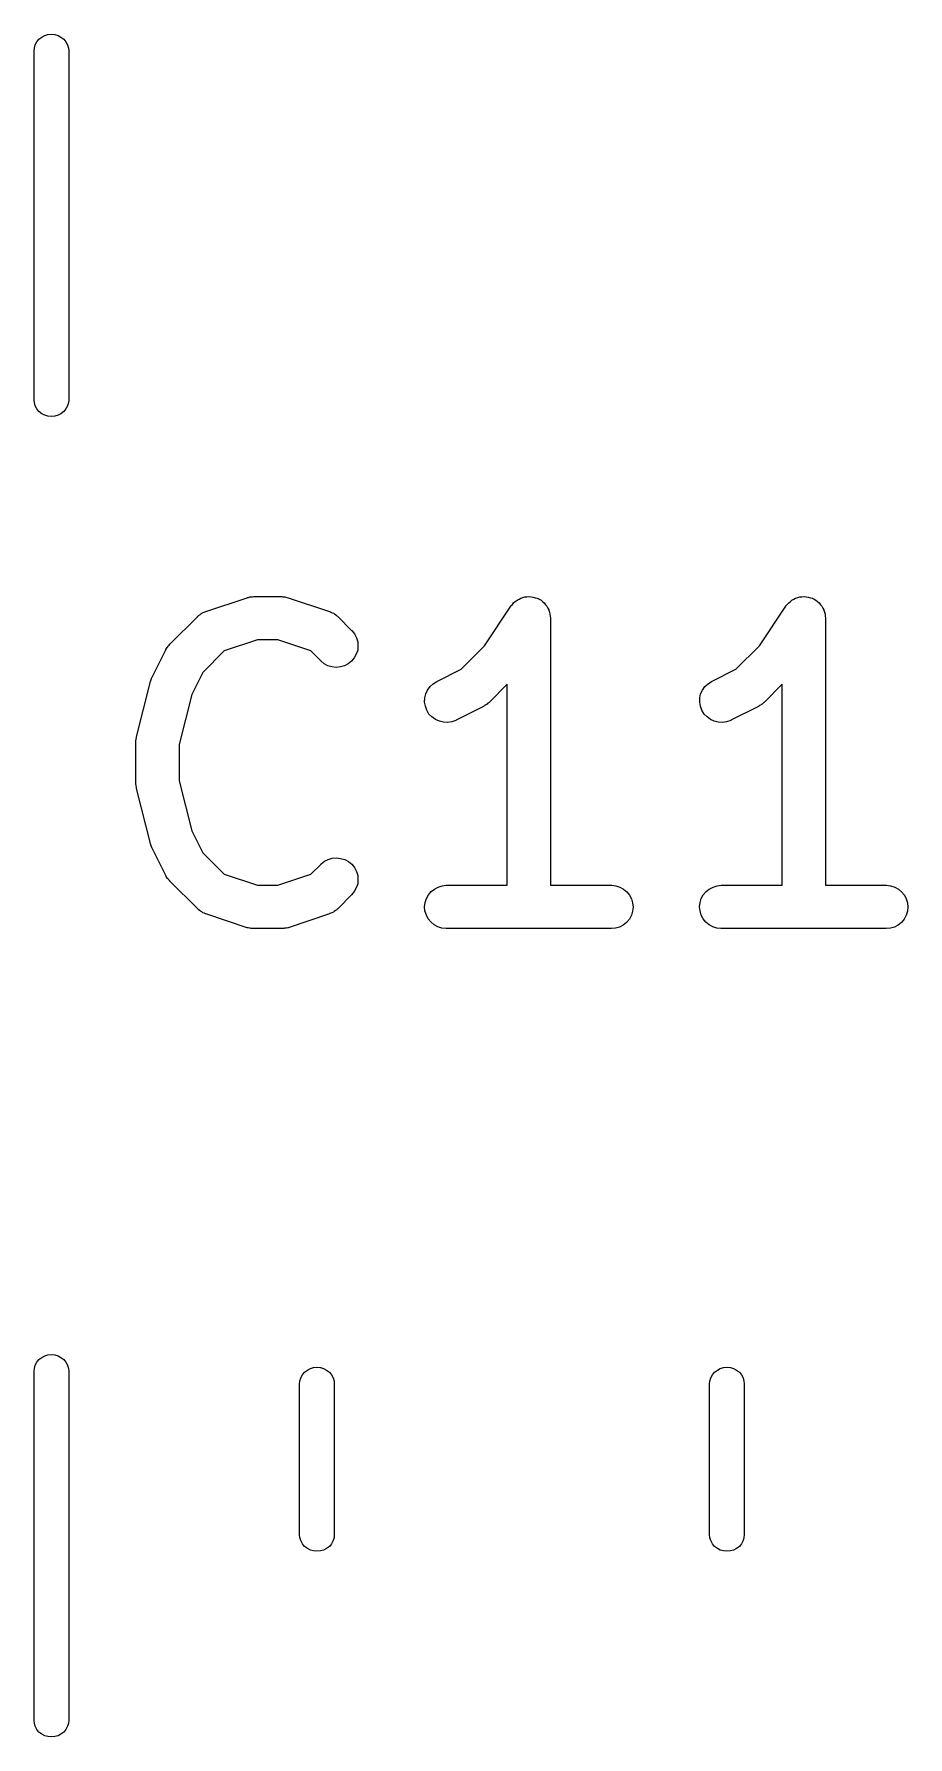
# Model space of a CAD drawing. Extents: x 122.8 to 186.2, y -119.4 to -70.3.
# Drawn here: x 182.97 to 186, y -103.66 to -97.76 of the extents above; entities that cross this region are included whole.
import ezdxf

# ---------------------------------------------------------------- set-up
doc = ezdxf.new("R2010")
doc.units = 0
doc.layers.add('BLACK', color=7, linetype='CONTINUOUS')

msp = doc.modelspace()

# ---------------------------------------------------------------- linework, layer by layer
at = {"layer": 'BLACK', "linetype": 'CONTINUOUS'}
for p, q in [((183.005, -97.7642), (183.016, -97.7608)), ((183.016, -97.7608), (183.028, -97.7596)), ((183.028, -97.7596), (183.04, -97.7608)), ((183.04, -97.7608), (183.051, -97.7642)), ((182.968, -97.817), (182.969, -97.8082)), ((182.968, -99.027), (182.968, -97.817)), ((182.969, -97.8082), (182.972, -97.7969)), ((182.972, -97.7969), (182.978, -97.7864)), ((182.978, -97.7864), (182.985, -97.7773)), ((182.985, -97.7773), (182.995, -97.7698)), ((182.995, -97.7698), (183.005, -97.7642)), ((183.051, -97.7642), (183.061, -97.7698)), ((183.061, -97.7698), (183.071, -97.7773)), ((183.071, -97.7773), (183.078, -97.7864)), ((183.078, -97.7864), (183.084, -97.7969)), ((183.084, -97.7969), (183.087, -97.8082)), ((183.087, -97.8082), (183.088, -97.817)), ((183.088, -97.817), (183.088, -99.027)), ((182.969, -99.0358), (182.968, -99.027)), ((182.972, -99.0471), (182.969, -99.0358)), ((182.978, -99.0576), (182.972, -99.0471)), ((182.985, -99.0667), (182.978, -99.0576)), ((183.078, -99.0576), (183.071, -99.0667)), ((183.084, -99.0471), (183.078, -99.0576)), ((183.087, -99.0358), (183.084, -99.0471)), ((183.088, -99.027), (183.087, -99.0358)), ((182.995, -99.0742), (182.985, -99.0667)), ((183.005, -99.0798), (182.995, -99.0742)), ((183.016, -99.0832), (183.005, -99.0798)), ((183.028, -99.0844), (183.016, -99.0832)), ((183.04, -99.0832), (183.028, -99.0844)), ((183.051, -99.0798), (183.04, -99.0832)), ((183.061, -99.0742), (183.051, -99.0798)), ((183.071, -99.0667), (183.061, -99.0742)), ((183.718, -99.7085), (183.721, -99.7079)), ((183.721, -99.7079), (183.725, -99.7078)), ((183.725, -99.7078), (183.729, -99.7074)), ((183.729, -99.7074), (183.825, -99.7074)), ((183.825, -99.7074), (183.826, -99.7074)), ((183.826, -99.7074), (183.83, -99.7079)), ((183.83, -99.7079), (183.834, -99.708)), ((183.834, -99.708), (183.837, -99.7087)), ((184.668, -99.7087), (184.675, -99.708)), ((184.675, -99.708), (184.682, -99.7074)), ((184.682, -99.7074), (184.682, -99.7074)), ((184.682, -99.7074), (184.69, -99.7082)), ((184.682, -99.7074), (184.682, -99.7074)), ((185.62, -99.7087), (185.627, -99.708)), ((185.627, -99.708), (185.635, -99.7074)), ((185.635, -99.7074), (185.635, -99.7074)), ((185.635, -99.7074), (185.642, -99.7082)), ((185.635, -99.7074), (185.635, -99.7074)), ((183.546, -99.7671), (183.548, -99.7661)), ((183.548, -99.7661), (183.549, -99.7648)), ((183.549, -99.7648), (183.554, -99.7627)), ((183.554, -99.7627), (183.559, -99.7604)), ((183.559, -99.7604), (183.561, -99.7597)), ((183.561, -99.7597), (183.563, -99.7588)), ((183.563, -99.7588), (183.706, -99.7112)), ((183.706, -99.7112), (183.707, -99.7109)), ((183.707, -99.7109), (183.711, -99.71)), ((183.711, -99.71), (183.715, -99.7088)), ((183.715, -99.7088), (183.718, -99.7085)), ((183.837, -99.7087), (183.84, -99.709)), ((183.84, -99.709), (183.844, -99.7103)), ((183.844, -99.7103), (183.848, -99.7112)), ((183.848, -99.7112), (183.991, -99.7588)), ((183.991, -99.7588), (183.992, -99.7592)), ((183.992, -99.7592), (183.994, -99.7601)), ((183.994, -99.7601), (183.996, -99.7608)), ((183.996, -99.7608), (184.001, -99.7632)), ((184.001, -99.7632), (184.006, -99.7653)), ((184.006, -99.7653), (184.007, -99.7666)), ((184.007, -99.7666), (184.009, -99.7677)), ((184.528, -99.8775), (184.619, -99.7408)), ((184.619, -99.7408), (184.62, -99.74)), ((184.62, -99.7399), (184.625, -99.7343)), ((184.62, -99.74), (184.62, -99.7399)), ((184.62, -99.74), (184.62, -99.74)), ((184.62, -99.74), (184.62, -99.74)), ((184.625, -99.7343), (184.629, -99.7288)), ((184.629, -99.7287), (184.635, -99.724)), ((184.629, -99.7288), (184.629, -99.7287)), ((184.629, -99.7288), (184.629, -99.7288)), ((184.635, -99.724), (184.641, -99.7196)), ((184.641, -99.7196), (184.648, -99.716)), ((184.641, -99.7196), (184.641, -99.7196)), ((184.641, -99.7196), (184.641, -99.7196)), ((184.648, -99.716), (184.654, -99.7128)), ((184.654, -99.7128), (184.661, -99.7107)), ((184.654, -99.7128), (184.654, -99.7128)), ((184.654, -99.7128), (184.654, -99.7128)), ((184.661, -99.7107), (184.668, -99.7087)), ((184.668, -99.7087), (184.668, -99.7087)), ((184.668, -99.7087), (184.668, -99.7087)), ((184.69, -99.7082), (184.697, -99.7089)), ((184.697, -99.7089), (184.697, -99.7089)), ((184.697, -99.7089), (184.697, -99.7089)), ((184.697, -99.7089), (184.704, -99.7112)), ((184.704, -99.7112), (184.711, -99.7132)), ((184.711, -99.7132), (184.711, -99.7133)), ((184.711, -99.7133), (184.711, -99.7133)), ((184.711, -99.7133), (184.718, -99.7168)), ((184.718, -99.7168), (184.724, -99.7202)), ((184.724, -99.7202), (184.724, -99.7202)), ((184.724, -99.7202), (184.724, -99.7203)), ((184.724, -99.7203), (184.729, -99.7249)), ((184.729, -99.7249), (184.735, -99.7295)), ((184.735, -99.7295), (184.735, -99.7296)), ((184.735, -99.7296), (184.735, -99.7296)), ((184.735, -99.7296), (184.74, -99.7356)), ((184.74, -99.7356), (184.744, -99.7409)), ((184.744, -99.7409), (184.744, -99.7409)), ((184.744, -99.7409), (184.744, -99.741)), ((184.744, -99.741), (184.748, -99.7479)), ((184.748, -99.7479), (184.751, -99.7538)), ((184.751, -99.7538), (184.751, -99.7539)), ((184.751, -99.7539), (184.751, -99.7539)), ((184.751, -99.7539), (184.753, -99.761)), ((184.753, -99.761), (184.755, -99.7678)), ((185.481, -99.8775), (185.572, -99.7408)), ((185.572, -99.7399), (185.577, -99.7343)), ((185.572, -99.74), (185.572, -99.7399)), ((185.572, -99.7408), (185.572, -99.74)), ((185.572, -99.74), (185.572, -99.74)), ((185.572, -99.74), (185.572, -99.74)), ((185.577, -99.7343), (185.582, -99.7288)), ((185.582, -99.7287), (185.588, -99.724)), ((185.582, -99.7288), (185.582, -99.7287)), ((185.582, -99.7288), (185.582, -99.7288)), ((185.588, -99.724), (185.593, -99.7196)), ((185.593, -99.7196), (185.6, -99.716)), ((185.593, -99.7196), (185.593, -99.7196)), ((185.593, -99.7196), (185.593, -99.7196)), ((185.6, -99.716), (185.606, -99.7128)), ((185.606, -99.7128), (185.613, -99.7107)), ((185.606, -99.7128), (185.606, -99.7128)), ((185.606, -99.7128), (185.606, -99.7128)), ((185.613, -99.7107), (185.62, -99.7087)), ((185.62, -99.7087), (185.62, -99.7087)), ((185.62, -99.7087), (185.62, -99.7087)), ((185.642, -99.7082), (185.649, -99.7089)), ((185.649, -99.7089), (185.649, -99.7089)), ((185.649, -99.7089), (185.649, -99.7089)), ((185.649, -99.7089), (185.657, -99.7112)), ((185.657, -99.7112), (185.663, -99.7132)), ((185.663, -99.7132), (185.663, -99.7133)), ((185.663, -99.7133), (185.663, -99.7133)), ((185.663, -99.7133), (185.67, -99.7168)), ((185.67, -99.7168), (185.676, -99.7202)), ((185.676, -99.7202), (185.676, -99.7202)), ((185.676, -99.7202), (185.676, -99.7203)), ((185.676, -99.7203), (185.682, -99.7249)), ((185.682, -99.7249), (185.687, -99.7295)), ((185.687, -99.7295), (185.687, -99.7296)), ((185.687, -99.7296), (185.687, -99.7296)), ((185.687, -99.7296), (185.692, -99.7356)), ((185.692, -99.7356), (185.697, -99.7409)), ((185.697, -99.7409), (185.697, -99.7409)), ((185.697, -99.7409), (185.697, -99.741)), ((185.697, -99.741), (185.7, -99.7479)), ((185.7, -99.7479), (185.704, -99.7538)), ((185.704, -99.7538), (185.704, -99.7539)), ((185.704, -99.7539), (185.704, -99.7539)), ((185.704, -99.7539), (185.706, -99.761)), ((185.706, -99.761), (185.708, -99.7678)), ((183.438, -99.8722), (183.534, -99.777)), ((183.534, -99.7762), (183.536, -99.7749)), ((183.534, -99.777), (183.534, -99.7762)), ((183.536, -99.7749), (183.538, -99.7733)), ((183.538, -99.7733), (183.542, -99.7703)), ((183.542, -99.7703), (183.546, -99.7671)), ((184.009, -99.7677), (184.013, -99.7709)), ((184.013, -99.7709), (184.017, -99.7739)), ((184.017, -99.7739), (184.019, -99.7756)), ((184.019, -99.7756), (184.021, -99.777)), ((184.021, -99.777), (184.068, -99.8246)), ((184.068, -99.8246), (184.069, -99.8253)), ((184.069, -99.8253), (184.078, -99.8368)), ((184.755, -99.7678), (184.755, -99.7679)), ((184.755, -99.7679), (184.755, -99.7679)), ((184.755, -99.7679), (184.756, -99.7753)), ((184.756, -99.7753), (184.757, -99.7824)), ((184.757, -99.7824), (184.757, -100.707)), ((185.708, -99.7678), (185.708, -99.7679)), ((185.708, -99.7679), (185.708, -99.7679)), ((185.708, -99.7679), (185.708, -99.7753)), ((185.708, -99.7753), (185.709, -99.7824)), ((185.709, -99.7824), (185.709, -100.707)), ((183.427, -99.8872), (183.429, -99.8835)), ((183.429, -99.8835), (183.431, -99.8811)), ((183.431, -99.8811), (183.433, -99.8785)), ((183.433, -99.8785), (183.436, -99.8755)), ((183.436, -99.8755), (183.438, -99.8722)), ((183.742, -99.8574), (183.627, -99.8956)), ((183.812, -99.8574), (183.742, -99.8574)), ((183.927, -99.8956), (183.812, -99.8574)), ((184.078, -99.8368), (184.085, -99.8498)), ((184.085, -99.8498), (184.089, -99.8638)), ((184.089, -99.8638), (184.09, -99.8784)), ((184.09, -99.8784), (184.089, -99.893)), ((184.447, -99.9588), (184.528, -99.8775)), ((185.399, -99.9588), (185.481, -99.8775)), ((183.377, -99.9869), (183.424, -99.8917)), ((183.424, -99.8917), (183.425, -99.8908)), ((183.425, -99.8908), (183.427, -99.8872)), ((183.627, -99.8956), (183.553, -99.9697)), ((183.962, -99.9307), (183.927, -99.8956)), ((183.973, -99.9399), (183.962, -99.9307)), ((183.986, -99.9469), (183.973, -99.9399)), ((184.056, -99.9402), (184.043, -99.9471)), ((184.068, -99.931), (184.056, -99.9402)), ((184.077, -99.9198), (184.068, -99.931)), ((184.084, -99.9069), (184.077, -99.9198)), ((184.089, -99.893), (184.084, -99.9069)), ((183.323, -100.193), (183.371, -100.002)), ((183.371, -100.001), (183.374, -99.9941)), ((183.371, -100.002), (183.371, -100.001)), ((183.371, -100.001), (183.371, -100.001)), ((183.371, -100.001), (183.371, -100.001)), ((183.374, -99.9941), (183.376, -99.9876)), ((183.376, -99.9876), (183.377, -99.9873)), ((183.377, -99.9873), (183.377, -99.9869)), ((183.553, -99.9697), (183.514, -100.047)), ((184, -99.9511), (183.986, -99.9469)), ((184.015, -99.9526), (184, -99.9511)), ((184.029, -99.9512), (184.015, -99.9526)), ((184.043, -99.9471), (184.029, -99.9512)), ((184.35, -100.009), (184.363, -100.001)), ((184.363, -100.001), (184.447, -99.9588)), ((185.303, -100.009), (185.315, -100.001)), ((185.315, -100.001), (185.399, -99.9588)), ((183.514, -100.047), (183.471, -100.22)), ((184.321, -100.073), (184.322, -100.058)), ((184.322, -100.058), (184.325, -100.044)), ((184.325, -100.044), (184.331, -100.031)), ((184.331, -100.031), (184.34, -100.019)), ((184.34, -100.019), (184.35, -100.009)), ((184.607, -100.011), (184.544, -100.074)), ((184.607, -100.707), (184.607, -100.011)), ((185.274, -100.058), (185.277, -100.044)), ((185.274, -100.073), (185.274, -100.058)), ((185.277, -100.044), (185.283, -100.031)), ((185.283, -100.031), (185.292, -100.019)), ((185.292, -100.019), (185.303, -100.009)), ((185.559, -100.011), (185.497, -100.074)), ((185.559, -100.707), (185.559, -100.011)), ((184.324, -100.087), (184.321, -100.073)), ((184.329, -100.101), (184.324, -100.087)), ((184.336, -100.114), (184.329, -100.101)), ((184.346, -100.124), (184.336, -100.114)), ((184.525, -100.088), (184.43, -100.135)), ((184.528, -100.085), (184.525, -100.088)), ((184.532, -100.083), (184.528, -100.085)), ((184.535, -100.081), (184.532, -100.083)), ((184.537, -100.08), (184.535, -100.081)), ((184.54, -100.077), (184.537, -100.08)), ((184.544, -100.074), (184.54, -100.077)), ((184.544, -100.074), (184.544, -100.074)), ((185.276, -100.087), (185.274, -100.073)), ((185.281, -100.101), (185.276, -100.087)), ((185.289, -100.114), (185.281, -100.101)), ((185.299, -100.124), (185.289, -100.114)), ((185.477, -100.088), (185.382, -100.135)), ((185.481, -100.085), (185.477, -100.088)), ((185.485, -100.083), (185.481, -100.085)), ((185.487, -100.081), (185.485, -100.083)), ((185.49, -100.08), (185.487, -100.081)), ((185.493, -100.077), (185.49, -100.08)), ((185.496, -100.074), (185.493, -100.077)), ((185.497, -100.074), (185.496, -100.074)), ((184.358, -100.133), (184.346, -100.124)), ((184.372, -100.139), (184.358, -100.133)), ((184.386, -100.142), (184.372, -100.139)), ((184.4, -100.143), (184.386, -100.142)), ((184.415, -100.141), (184.4, -100.143)), ((184.429, -100.136), (184.415, -100.141)), ((184.43, -100.135), (184.429, -100.136)), ((185.311, -100.133), (185.299, -100.124)), ((185.324, -100.139), (185.311, -100.133)), ((185.338, -100.142), (185.324, -100.139)), ((185.353, -100.143), (185.338, -100.142)), ((185.367, -100.141), (185.353, -100.143)), ((185.381, -100.136), (185.367, -100.141)), ((185.382, -100.135), (185.381, -100.136)), ((183.321, -100.207), (183.322, -100.201)), ((183.321, -100.209), (183.321, -100.207)), ((183.321, -100.21), (183.321, -100.209)), ((183.321, -100.211), (183.321, -100.21)), ((183.321, -100.354), (183.321, -100.211)), ((183.322, -100.201), (183.323, -100.195)), ((183.323, -100.194), (183.323, -100.193)), ((183.323, -100.195), (183.323, -100.194)), ((183.471, -100.22), (183.471, -100.345)), ((183.321, -100.355), (183.321, -100.354)), ((183.321, -100.356), (183.321, -100.355)), ((183.322, -100.362), (183.321, -100.356)), ((183.471, -100.345), (183.514, -100.518)), ((183.323, -100.368), (183.322, -100.362)), ((183.323, -100.37), (183.323, -100.368)), ((183.323, -100.371), (183.323, -100.37)), ((183.323, -100.372), (183.323, -100.371)), ((183.371, -100.562), (183.323, -100.372)), ((183.514, -100.518), (183.553, -100.595)), ((183.371, -100.563), (183.371, -100.562)), ((183.374, -100.57), (183.371, -100.563)), ((183.371, -100.563), (183.371, -100.563)), ((183.376, -100.576), (183.374, -100.57)), ((183.376, -100.577), (183.376, -100.576)), ((183.377, -100.578), (183.376, -100.577)), ((183.376, -100.577), (183.376, -100.577)), ((183.424, -100.673), (183.377, -100.578)), ((183.553, -100.595), (183.627, -100.669)), ((183.927, -100.669), (183.962, -100.634)), ((183.962, -100.634), (183.963, -100.633)), ((183.963, -100.633), (183.974, -100.624)), ((183.974, -100.624), (183.987, -100.618)), ((183.987, -100.618), (184.001, -100.613)), ((184.001, -100.613), (184.016, -100.612)), ((184.016, -100.612), (184.03, -100.614)), ((184.03, -100.614), (184.044, -100.618)), ((184.044, -100.618), (184.057, -100.625)), ((184.057, -100.625), (184.069, -100.634)), ((184.069, -100.634), (184.078, -100.646)), ((184.078, -100.646), (184.085, -100.659)), ((183.426, -100.677), (183.424, -100.673)), ((183.428, -100.68), (183.426, -100.677)), ((183.43, -100.683), (183.428, -100.68)), ((183.432, -100.685), (183.43, -100.683)), ((183.435, -100.689), (183.432, -100.685)), ((183.438, -100.692), (183.435, -100.689)), ((183.438, -100.693), (183.438, -100.692)), ((183.534, -100.788), (183.438, -100.693)), ((183.627, -100.669), (183.742, -100.707)), ((183.742, -100.707), (183.812, -100.707)), ((183.812, -100.707), (183.927, -100.669)), ((184.089, -100.702), (184.084, -100.716)), ((184.085, -100.659), (184.089, -100.673)), ((184.089, -100.673), (184.09, -100.687)), ((184.09, -100.687), (184.089, -100.702)), ((184.368, -100.713), (184.382, -100.709)), ((184.382, -100.709), (184.396, -100.707)), ((184.396, -100.707), (184.607, -100.707)), ((184.757, -100.707), (184.968, -100.707)), ((184.968, -100.707), (184.969, -100.707)), ((184.969, -100.707), (184.983, -100.709)), ((184.983, -100.709), (184.997, -100.713)), ((185.32, -100.713), (185.334, -100.709)), ((185.334, -100.709), (185.348, -100.707)), ((185.348, -100.707), (185.559, -100.707)), ((185.709, -100.707), (185.92, -100.707)), ((185.92, -100.707), (185.921, -100.707)), ((185.921, -100.707), (185.935, -100.709)), ((185.935, -100.709), (185.949, -100.713)), ((184.068, -100.74), (184.021, -100.788)), ((184.077, -100.729), (184.068, -100.74)), ((184.084, -100.716), (184.077, -100.729)), ((184.321, -100.782), (184.323, -100.767)), ((184.323, -100.767), (184.327, -100.753)), ((184.327, -100.753), (184.334, -100.74)), ((184.334, -100.74), (184.343, -100.729)), ((184.343, -100.729), (184.355, -100.72)), ((184.355, -100.72), (184.368, -100.713)), ((184.997, -100.713), (185.01, -100.72)), ((185.01, -100.72), (185.021, -100.73)), ((185.021, -100.73), (185.03, -100.741)), ((185.03, -100.741), (185.037, -100.754)), ((185.037, -100.754), (185.041, -100.768)), ((185.041, -100.768), (185.043, -100.783)), ((185.273, -100.782), (185.275, -100.767)), ((185.275, -100.767), (185.279, -100.753)), ((185.279, -100.753), (185.286, -100.74)), ((185.286, -100.74), (185.296, -100.729)), ((185.296, -100.729), (185.307, -100.72)), ((185.307, -100.72), (185.32, -100.713)), ((185.949, -100.713), (185.962, -100.72)), ((185.962, -100.72), (185.973, -100.73)), ((185.973, -100.73), (185.983, -100.741)), ((185.983, -100.741), (185.989, -100.754)), ((185.989, -100.754), (185.994, -100.768)), ((185.994, -100.768), (185.995, -100.783)), ((183.535, -100.789), (183.534, -100.788)), ((183.537, -100.791), (183.535, -100.789)), ((183.541, -100.794), (183.537, -100.791)), ((183.545, -100.797), (183.541, -100.794)), ((183.547, -100.798), (183.545, -100.797)), ((183.549, -100.799), (183.547, -100.798)), ((183.553, -100.802), (183.549, -100.799)), ((183.558, -100.804), (183.553, -100.802)), ((183.56, -100.805), (183.558, -100.804)), ((183.562, -100.806), (183.56, -100.805)), ((183.563, -100.806), (183.562, -100.806)), ((183.706, -100.854), (183.563, -100.806)), ((183.991, -100.806), (183.848, -100.854)), ((183.993, -100.805), (183.991, -100.806)), ((183.995, -100.804), (183.993, -100.805)), ((184, -100.802), (183.995, -100.804)), ((184.005, -100.8), (184, -100.802)), ((184.006, -100.799), (184.005, -100.8)), ((184.008, -100.798), (184.006, -100.799)), ((184.012, -100.794), (184.008, -100.798)), ((184.017, -100.792), (184.012, -100.794)), ((184.018, -100.79), (184.017, -100.792)), ((184.02, -100.789), (184.018, -100.79)), ((184.021, -100.788), (184.02, -100.789)), ((184.322, -100.796), (184.321, -100.782)), ((184.327, -100.81), (184.322, -100.796)), ((184.333, -100.823), (184.327, -100.81)), ((184.343, -100.835), (184.333, -100.823)), ((185.03, -100.824), (185.02, -100.836)), ((185.037, -100.811), (185.03, -100.824)), ((185.041, -100.797), (185.037, -100.811)), ((185.043, -100.783), (185.041, -100.797)), ((185.275, -100.796), (185.273, -100.782)), ((185.279, -100.81), (185.275, -100.796)), ((185.286, -100.823), (185.279, -100.81)), ((185.295, -100.835), (185.286, -100.823)), ((185.982, -100.824), (185.973, -100.836)), ((185.989, -100.811), (185.982, -100.824)), ((185.993, -100.797), (185.989, -100.811)), ((185.995, -100.783), (185.993, -100.797)), ((183.71, -100.854), (183.706, -100.854)), ((183.714, -100.856), (183.71, -100.854)), ((183.717, -100.856), (183.714, -100.856)), ((183.72, -100.857), (183.717, -100.856)), ((183.724, -100.857), (183.72, -100.857)), ((183.728, -100.857), (183.724, -100.857)), ((183.729, -100.857), (183.728, -100.857)), ((183.825, -100.857), (183.729, -100.857)), ((183.829, -100.857), (183.825, -100.857)), ((183.833, -100.857), (183.829, -100.857)), ((183.836, -100.856), (183.833, -100.857)), ((183.839, -100.856), (183.836, -100.856)), ((183.843, -100.855), (183.839, -100.856)), ((183.847, -100.854), (183.843, -100.855)), ((183.848, -100.854), (183.847, -100.854)), ((184.354, -100.844), (184.343, -100.835)), ((184.367, -100.851), (184.354, -100.844)), ((184.381, -100.856), (184.367, -100.851)), ((184.395, -100.857), (184.381, -100.856)), ((184.396, -100.857), (184.395, -100.857)), ((184.968, -100.857), (184.396, -100.857)), ((184.982, -100.856), (184.968, -100.857)), ((184.996, -100.852), (184.982, -100.856)), ((185.009, -100.845), (184.996, -100.852)), ((185.02, -100.836), (185.009, -100.845)), ((185.306, -100.844), (185.295, -100.835)), ((185.319, -100.851), (185.306, -100.844)), ((185.333, -100.856), (185.319, -100.851)), ((185.347, -100.857), (185.333, -100.856)), ((185.348, -100.857), (185.347, -100.857)), ((185.92, -100.857), (185.348, -100.857)), ((185.934, -100.856), (185.92, -100.857)), ((185.948, -100.852), (185.934, -100.856)), ((185.961, -100.845), (185.948, -100.852)), ((185.973, -100.836), (185.961, -100.845)), ((182.972, -102.369), (182.978, -102.358)), ((182.978, -102.358), (182.985, -102.349)), ((182.985, -102.349), (182.995, -102.342)), ((182.995, -102.342), (183.005, -102.336)), ((183.005, -102.336), (183.016, -102.333)), ((183.016, -102.333), (183.028, -102.332)), ((183.028, -102.332), (183.04, -102.333)), ((183.04, -102.333), (183.051, -102.336)), ((183.051, -102.336), (183.061, -102.342)), ((183.061, -102.342), (183.071, -102.349)), ((183.071, -102.349), (183.078, -102.358)), ((183.078, -102.358), (183.084, -102.369)), ((182.968, -102.389), (182.969, -102.38)), ((182.968, -103.599), (182.968, -102.389)), ((182.969, -102.38), (182.972, -102.369)), ((183.084, -102.369), (183.087, -102.38)), ((183.087, -102.38), (183.088, -102.389)), ((183.088, -102.389), (183.088, -103.599)), ((183.889, -102.424), (183.892, -102.413)), ((183.892, -102.413), (183.898, -102.402)), ((183.898, -102.402), (183.905, -102.393)), ((183.905, -102.393), (183.915, -102.386)), ((183.915, -102.386), (183.925, -102.38)), ((183.925, -102.38), (183.936, -102.377)), ((183.936, -102.377), (183.948, -102.376)), ((183.948, -102.376), (183.96, -102.377)), ((183.96, -102.377), (183.971, -102.38)), ((183.971, -102.38), (183.981, -102.386)), ((183.981, -102.386), (183.991, -102.393)), ((183.991, -102.393), (183.998, -102.402)), ((183.998, -102.402), (184.004, -102.413)), ((184.004, -102.413), (184.007, -102.424)), ((185.309, -102.424), (185.312, -102.413)), ((185.312, -102.413), (185.318, -102.402)), ((185.318, -102.402), (185.325, -102.393)), ((185.325, -102.393), (185.335, -102.386)), ((185.335, -102.386), (185.345, -102.38)), ((185.345, -102.38), (185.356, -102.377)), ((185.356, -102.377), (185.368, -102.376)), ((185.368, -102.376), (185.38, -102.377)), ((185.38, -102.377), (185.391, -102.38)), ((185.391, -102.38), (185.401, -102.386)), ((185.401, -102.386), (185.411, -102.393)), ((185.411, -102.393), (185.418, -102.402)), ((185.418, -102.402), (185.424, -102.413)), ((185.424, -102.413), (185.427, -102.424)), ((183.888, -102.433), (183.889, -102.424)), ((183.888, -102.956), (183.888, -102.433)), ((184.007, -102.424), (184.008, -102.433)), ((184.008, -102.433), (184.008, -102.956)), ((185.308, -102.433), (185.309, -102.424)), ((185.308, -102.956), (185.308, -102.433)), ((185.427, -102.424), (185.428, -102.433)), ((185.428, -102.433), (185.428, -102.956)), ((183.889, -102.965), (183.888, -102.956)), ((183.892, -102.976), (183.889, -102.965)), ((183.898, -102.987), (183.892, -102.976)), ((183.905, -102.996), (183.898, -102.987)), ((183.915, -103.003), (183.905, -102.996)), ((183.925, -103.009), (183.915, -103.003)), ((183.936, -103.012), (183.925, -103.009)), ((183.971, -103.009), (183.96, -103.012)), ((183.981, -103.003), (183.971, -103.009)), ((183.991, -102.996), (183.981, -103.003)), ((183.998, -102.987), (183.991, -102.996)), ((184.004, -102.976), (183.998, -102.987)), ((184.007, -102.965), (184.004, -102.976)), ((184.008, -102.956), (184.007, -102.965)), ((185.309, -102.965), (185.308, -102.956)), ((185.312, -102.976), (185.309, -102.965)), ((185.318, -102.987), (185.312, -102.976)), ((185.325, -102.996), (185.318, -102.987)), ((185.335, -103.003), (185.325, -102.996)), ((185.345, -103.009), (185.335, -103.003)), ((185.356, -103.012), (185.345, -103.009)), ((185.391, -103.009), (185.38, -103.012)), ((185.401, -103.003), (185.391, -103.009)), ((185.411, -102.996), (185.401, -103.003)), ((185.418, -102.987), (185.411, -102.996)), ((185.424, -102.976), (185.418, -102.987)), ((185.427, -102.965), (185.424, -102.976)), ((185.428, -102.956), (185.427, -102.965)), ((183.948, -103.013), (183.936, -103.012)), ((183.96, -103.012), (183.948, -103.013)), ((185.368, -103.013), (185.356, -103.012)), ((185.38, -103.012), (185.368, -103.013)), ((182.969, -103.608), (182.968, -103.599)), ((183.088, -103.599), (183.087, -103.608)), ((182.972, -103.619), (182.969, -103.608)), ((182.978, -103.63), (182.972, -103.619)), ((182.985, -103.639), (182.978, -103.63)), ((182.995, -103.646), (182.985, -103.639)), ((183.005, -103.652), (182.995, -103.646)), ((183.016, -103.655), (183.005, -103.652)), ((183.028, -103.656), (183.016, -103.655)), ((183.04, -103.655), (183.028, -103.656)), ((183.051, -103.652), (183.04, -103.655)), ((183.061, -103.646), (183.051, -103.652)), ((183.071, -103.639), (183.061, -103.646)), ((183.078, -103.63), (183.071, -103.639)), ((183.084, -103.619), (183.078, -103.63)), ((183.087, -103.608), (183.084, -103.619))]:
    msp.add_line(p, q, dxfattribs=at)

doc.saveas('drawing.dxf')
